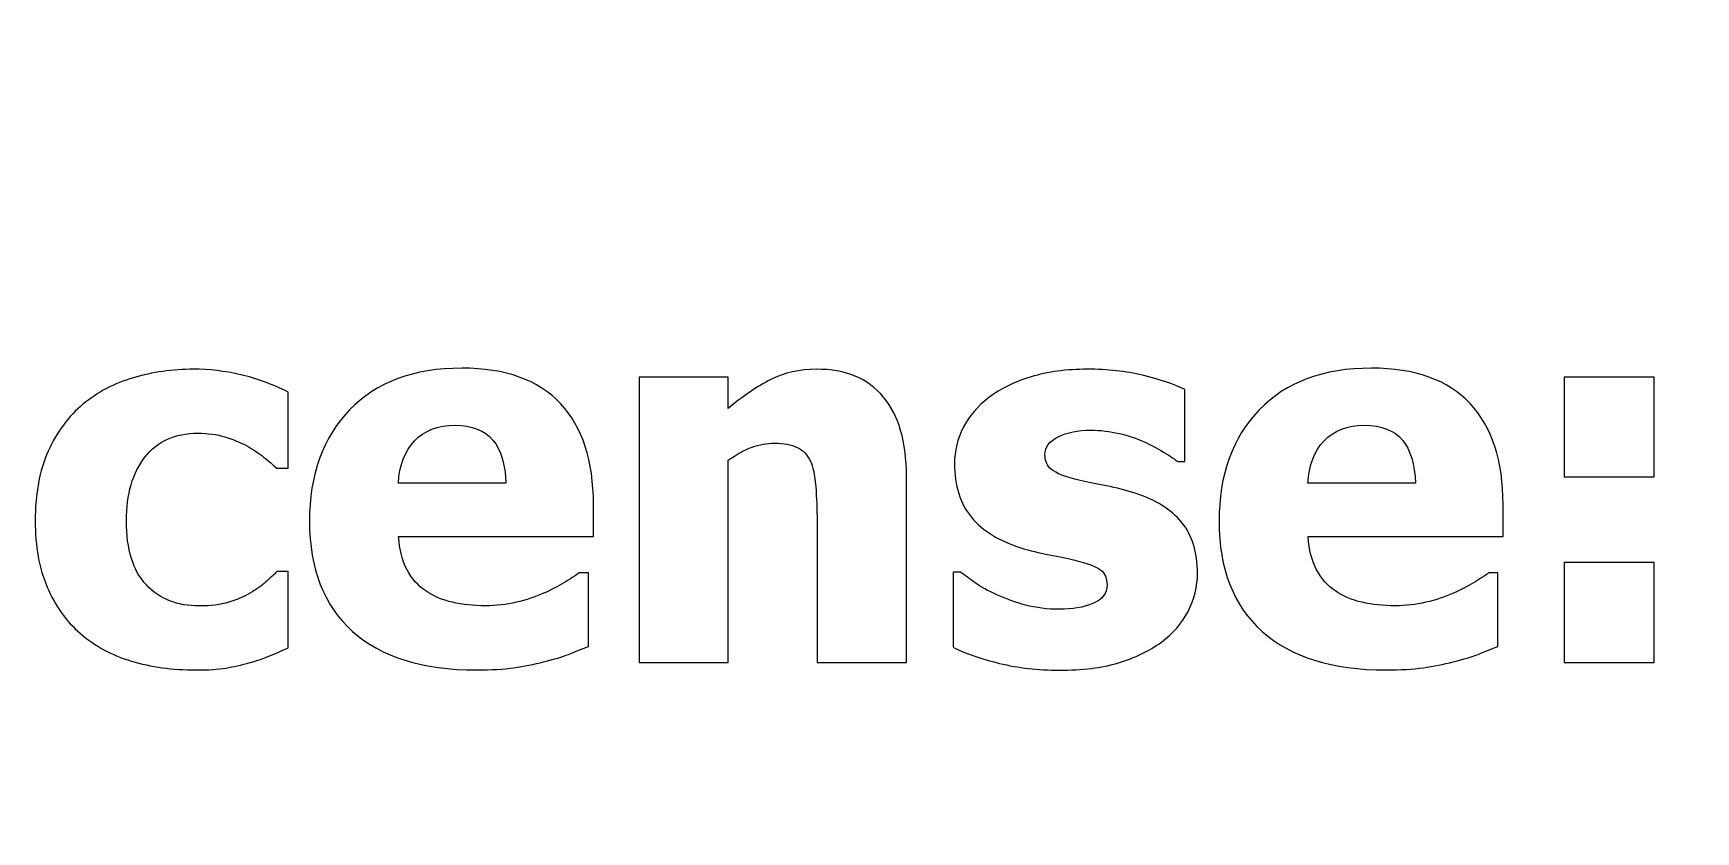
# Model space of a CAD drawing. Header units: centimetres. Extents: x -14.3 to 14.3, y -10 to 9.9.
# Drawn here: x 8.165 to 9.067, y -9.458 to -9.025 of the extents above; entities that cross this region are included whole.
import ezdxf

# ---------------------------------------------------------------- set-up
doc = ezdxf.new("R2010")
doc.units = ezdxf.units.CM
doc.header["$MEASUREMENT"] = 0
doc.layers.add('Layer 1', color=7, linetype='Continuous')

msp = doc.modelspace()

# ---------------------------------------------------------------- linework, layer by layer
at = {"layer": 'Layer 1', "color": 250, "lineweight": 70}
for points in [[(-14.3, -9), (-14.3, -9), (-14.3, 8.9), (-14.3, 8.9), (-14.3, 8.9), (-14.3, 9.45219), (-13.85219, 9.9), (-13.3, 9.9), (-13.3, 9.9), (-13.3, 9.9), (13.3, 9.9), (13.3, 9.9), (13.3, 9.9), (13.85219, 9.9), (14.3, 9.45219), (14.3, 8.9), (14.3, 8.9), (14.3, 8.9), (14.3, -9), (14.3, -9), (14.3, -9), (14.3, -9.55219), (13.85219, -10), (13.3, -10), (13.3, -10), (13.3, -10), (-13.3, -10), (-13.3, -10), (-13.3, -10), (-13.85219, -10), (-14.3, -9.55219), (-14.3, -9)], [(2.3, -10), (2.3, -10), (2.3, -7), (2.3, -7), (2.3, -7), (2.3, -6.44781), (2.74781, -6), (3.3, -6), (3.3, -6), (3.3, -6), (14.3, -6), (14.3, -6), (14.3, -6), (14.3, -6), (14.3, -7), (14.3, -7), (14.3, -7), (14.3, -7), (14.3, -9), (14.3, -9), (14.3, -9), (14.3, -9.55219), (13.85219, -10), (13.3, -10), (13.3, -10), (13.3, -10), (3.3, -10), (3.3, -10), (3.3, -10), (3.3, -10), (2.3, -10), (2.3, -10)]]:
    msp.add_open_spline(points, degree=3, knots=[0, 0, 0, 0, 0.125, 0.125, 0.125, 0.125, 0.25, 0.25, 0.25, 0.25, 0.375, 0.375, 0.375, 0.375, 0.5, 0.5, 0.5, 0.5, 0.625, 0.625, 0.625, 0.625, 0.75, 0.75, 0.75, 0.75, 0.875, 0.875, 0.875, 0.875, 1, 1, 1, 1], dxfattribs=at)
at = {"layer": 'Layer 1', "color": 250}
for points, knots in [([(8.25291, -9.37048), (8.24012, -9.37048), (8.22841, -9.36888), (8.21782, -9.36563), (8.21782, -9.36563), (8.20719, -9.36244), (8.19802, -9.3575), (8.19017, -9.35077), (8.19017, -9.35077), (8.18245, -9.34404), (8.17643, -9.33563), (8.17215, -9.32547), (8.17215, -9.32547), (8.16782, -9.31535), (8.16566, -9.30336), (8.16566, -9.28958), (8.16566, -9.28958), (8.16566, -9.27481), (8.16801, -9.2622), (8.17267, -9.25181), (8.17267, -9.25181), (8.17737, -9.24146), (8.18372, -9.2329), (8.19172, -9.22617), (8.19172, -9.22617), (8.19943, -9.21977), (8.20851, -9.21502), (8.21891, -9.21192), (8.21891, -9.21192), (8.22935, -9.20886), (8.24021, -9.20731), (8.2515, -9.20731), (8.2515, -9.20731), (8.26006, -9.20731), (8.26858, -9.2083), (8.27714, -9.21027), (8.27714, -9.21027), (8.2857, -9.21225), (8.29426, -9.2154), (8.30291, -9.21973), (8.30291, -9.21973), (8.30291, -9.21973), (8.30291, -9.26107), (8.30291, -9.26107), (8.30291, -9.26107), (8.30291, -9.26107), (8.2967, -9.26107), (8.2967, -9.26107), (8.2967, -9.26107), (8.29478, -9.25924), (8.29242, -9.25721), (8.2896, -9.255), (8.2896, -9.255), (8.28683, -9.25279), (8.28377, -9.25077), (8.28048, -9.24894), (8.28048, -9.24894), (8.27695, -9.24701), (8.273, -9.24536), (8.26862, -9.24404), (8.26862, -9.24404), (8.2642, -9.24268), (8.25926, -9.24202), (8.25385, -9.24202), (8.25385, -9.24202), (8.24153, -9.24202), (8.23203, -9.2463), (8.22526, -9.25491), (8.22526, -9.25491), (8.21853, -9.26352), (8.21514, -9.27504), (8.21514, -9.28958), (8.21514, -9.28958), (8.21514, -9.3051), (8.21876, -9.31672), (8.22596, -9.32434), (8.22596, -9.32434), (8.23316, -9.33196), (8.24275, -9.33577), (8.2547, -9.33577), (8.2547, -9.33577), (8.26077, -9.33577), (8.26608, -9.33506), (8.27069, -9.3337), (8.27069, -9.3337), (8.27526, -9.33233), (8.27921, -9.33064), (8.2825, -9.32871), (8.2825, -9.32871), (8.28574, -9.32678), (8.28847, -9.32481), (8.29078, -9.32274), (8.29078, -9.32274), (8.29308, -9.32067), (8.29506, -9.31879), (8.2967, -9.31714), (8.2967, -9.31714), (8.2967, -9.31714), (8.30291, -9.31714), (8.30291, -9.31714), (8.30291, -9.31714), (8.30291, -9.31714), (8.30291, -9.35848), (8.30291, -9.35848), (8.30291, -9.35848), (8.30014, -9.35966), (8.29699, -9.36107), (8.29332, -9.36262), (8.29332, -9.36262), (8.2897, -9.36418), (8.28603, -9.36549), (8.28226, -9.36648), (8.28226, -9.36648), (8.27756, -9.36775), (8.27319, -9.36874), (8.26909, -9.36944), (8.26909, -9.36944), (8.265, -9.37015), (8.25959, -9.37048), (8.25291, -9.37048)], [0, 0, 0, 0, 0.033333, 0.033333, 0.033333, 0.033333, 0.066667, 0.066667, 0.066667, 0.066667, 0.1, 0.1, 0.1, 0.1, 0.133333, 0.133333, 0.133333, 0.133333, 0.166667, 0.166667, 0.166667, 0.166667, 0.2, 0.2, 0.2, 0.2, 0.233333, 0.233333, 0.233333, 0.233333, 0.266667, 0.266667, 0.266667, 0.266667, 0.3, 0.3, 0.3, 0.3, 0.333333, 0.333333, 0.333333, 0.333333, 0.366667, 0.366667, 0.366667, 0.366667, 0.4, 0.4, 0.4, 0.4, 0.433333, 0.433333, 0.433333, 0.433333, 0.466667, 0.466667, 0.466667, 0.466667, 0.5, 0.5, 0.5, 0.5, 0.533333, 0.533333, 0.533333, 0.533333, 0.566667, 0.566667, 0.566667, 0.566667, 0.6, 0.6, 0.6, 0.6, 0.633333, 0.633333, 0.633333, 0.633333, 0.666667, 0.666667, 0.666667, 0.666667, 0.7, 0.7, 0.7, 0.7, 0.733333, 0.733333, 0.733333, 0.733333, 0.766667, 0.766667, 0.766667, 0.766667, 0.8, 0.8, 0.8, 0.8, 0.833333, 0.833333, 0.833333, 0.833333, 0.866667, 0.866667, 0.866667, 0.866667, 0.9, 0.9, 0.9, 0.9, 0.933333, 0.933333, 0.933333, 0.933333, 0.966667, 0.966667, 0.966667, 0.966667, 1, 1, 1, 1]), ([(8.40503, -9.37048), (8.37582, -9.37048), (8.35343, -9.36352), (8.33786, -9.34955), (8.33786, -9.34955), (8.32229, -9.33558), (8.31448, -9.31568), (8.31448, -9.28986), (8.31448, -9.28986), (8.31448, -9.2646), (8.32172, -9.24442), (8.33626, -9.22937), (8.33626, -9.22937), (8.35079, -9.21427), (8.37106, -9.20674), (8.39717, -9.20674), (8.39717, -9.20674), (8.42088, -9.20674), (8.4387, -9.21314), (8.45065, -9.22589), (8.45065, -9.22589), (8.4626, -9.23868), (8.46857, -9.25698), (8.46857, -9.28078), (8.46857, -9.28078), (8.46857, -9.28078), (8.46857, -9.29814), (8.46857, -9.29814), (8.46857, -9.29814), (8.46857, -9.29814), (8.36283, -9.29814), (8.36283, -9.29814), (8.36283, -9.29814), (8.3633, -9.30529), (8.36481, -9.31131), (8.3674, -9.3161), (8.3674, -9.3161), (8.36994, -9.32095), (8.37337, -9.32476), (8.3776, -9.32763), (8.3776, -9.32763), (8.38169, -9.3305), (8.38654, -9.33252), (8.39204, -9.33374), (8.39204, -9.33374), (8.39755, -9.33501), (8.40357, -9.33563), (8.41011, -9.33563), (8.41011, -9.33563), (8.4157, -9.33563), (8.42125, -9.33501), (8.42666, -9.33374), (8.42666, -9.33374), (8.43207, -9.33252), (8.43706, -9.33087), (8.44153, -9.32885), (8.44153, -9.32885), (8.44548, -9.32711), (8.44915, -9.32523), (8.45249, -9.32321), (8.45249, -9.32321), (8.45587, -9.32118), (8.4586, -9.3194), (8.46072, -9.31785), (8.46072, -9.31785), (8.46072, -9.31785), (8.4658, -9.31785), (8.4658, -9.31785), (8.4658, -9.31785), (8.4658, -9.31785), (8.4658, -9.35769), (8.4658, -9.35769), (8.4658, -9.35769), (8.46185, -9.35924), (8.45822, -9.3607), (8.45498, -9.36201), (8.45498, -9.36201), (8.45173, -9.36333), (8.44722, -9.36469), (8.44153, -9.36606), (8.44153, -9.36606), (8.4363, -9.36747), (8.4309, -9.36855), (8.42534, -9.3693), (8.42534, -9.3693), (8.41979, -9.3701), (8.41302, -9.37048), (8.40503, -9.37048)], [0, 0, 0, 0, 0.045455, 0.045455, 0.045455, 0.045455, 0.090909, 0.090909, 0.090909, 0.090909, 0.136364, 0.136364, 0.136364, 0.136364, 0.181818, 0.181818, 0.181818, 0.181818, 0.227273, 0.227273, 0.227273, 0.227273, 0.272727, 0.272727, 0.272727, 0.272727, 0.318182, 0.318182, 0.318182, 0.318182, 0.363636, 0.363636, 0.363636, 0.363636, 0.409091, 0.409091, 0.409091, 0.409091, 0.454545, 0.454545, 0.454545, 0.454545, 0.5, 0.5, 0.5, 0.5, 0.545455, 0.545455, 0.545455, 0.545455, 0.590909, 0.590909, 0.590909, 0.590909, 0.636364, 0.636364, 0.636364, 0.636364, 0.681818, 0.681818, 0.681818, 0.681818, 0.727273, 0.727273, 0.727273, 0.727273, 0.772727, 0.772727, 0.772727, 0.772727, 0.818182, 0.818182, 0.818182, 0.818182, 0.863636, 0.863636, 0.863636, 0.863636, 0.909091, 0.909091, 0.909091, 0.909091, 0.954545, 0.954545, 0.954545, 0.954545, 1, 1, 1, 1]), ([(8.63837, -9.36634), (8.63837, -9.36634), (8.58988, -9.36634), (8.58988, -9.36634), (8.58988, -9.36634), (8.58988, -9.36634), (8.58988, -9.28958), (8.58988, -9.28958), (8.58988, -9.28958), (8.58988, -9.28337), (8.58964, -9.27711), (8.58913, -9.2709), (8.58913, -9.2709), (8.58861, -9.26474), (8.58767, -9.26013), (8.5863, -9.25721), (8.5863, -9.25721), (8.58466, -9.25373), (8.58226, -9.25124), (8.57911, -9.24969), (8.57911, -9.24969), (8.576, -9.24818), (8.57182, -9.24743), (8.56659, -9.24743), (8.56659, -9.24743), (8.56264, -9.24743), (8.55865, -9.24818), (8.5546, -9.24964), (8.5546, -9.24964), (8.55055, -9.2511), (8.54623, -9.25345), (8.54162, -9.25665), (8.54162, -9.25665), (8.54162, -9.25665), (8.54162, -9.36634), (8.54162, -9.36634), (8.54162, -9.36634), (8.54162, -9.36634), (8.49341, -9.36634), (8.49341, -9.36634), (8.49341, -9.36634), (8.49341, -9.36634), (8.49341, -9.21159), (8.49341, -9.21159), (8.49341, -9.21159), (8.49341, -9.21159), (8.54162, -9.21159), (8.54162, -9.21159), (8.54162, -9.21159), (8.54162, -9.21159), (8.54162, -9.22866), (8.54162, -9.22866), (8.54162, -9.22866), (8.54952, -9.22198), (8.55723, -9.21672), (8.56471, -9.21295), (8.56471, -9.21295), (8.57219, -9.20919), (8.58047, -9.20731), (8.5896, -9.20731), (8.5896, -9.20731), (8.6054, -9.20731), (8.61749, -9.21229), (8.62581, -9.22227), (8.62581, -9.22227), (8.63419, -9.23224), (8.63837, -9.24668), (8.63837, -9.26559), (8.63837, -9.26559), (8.63837, -9.26559), (8.63837, -9.36634), (8.63837, -9.36634)], [0, 0, 0, 0, 0.055556, 0.055556, 0.055556, 0.055556, 0.111111, 0.111111, 0.111111, 0.111111, 0.166667, 0.166667, 0.166667, 0.166667, 0.222222, 0.222222, 0.222222, 0.222222, 0.277778, 0.277778, 0.277778, 0.277778, 0.333333, 0.333333, 0.333333, 0.333333, 0.388889, 0.388889, 0.388889, 0.388889, 0.444444, 0.444444, 0.444444, 0.444444, 0.5, 0.5, 0.5, 0.5, 0.555556, 0.555556, 0.555556, 0.555556, 0.611111, 0.611111, 0.611111, 0.611111, 0.666667, 0.666667, 0.666667, 0.666667, 0.722222, 0.722222, 0.722222, 0.722222, 0.777778, 0.777778, 0.777778, 0.777778, 0.833333, 0.833333, 0.833333, 0.833333, 0.888889, 0.888889, 0.888889, 0.888889, 0.944444, 0.944444, 0.944444, 0.944444, 1, 1, 1, 1]), ([(8.72121, -9.37062), (8.70978, -9.37062), (8.699, -9.3694), (8.68889, -9.3669), (8.68889, -9.3669), (8.67873, -9.36441), (8.67036, -9.36154), (8.66373, -9.3582), (8.66373, -9.3582), (8.66373, -9.3582), (8.66373, -9.31742), (8.66373, -9.31742), (8.66373, -9.31742), (8.66373, -9.31742), (8.66773, -9.31742), (8.66773, -9.31742), (8.66773, -9.31742), (8.67003, -9.31916), (8.67262, -9.32109), (8.67558, -9.32321), (8.67558, -9.32321), (8.6785, -9.32532), (8.68259, -9.32753), (8.68786, -9.32984), (8.68786, -9.32984), (8.69233, -9.33196), (8.69741, -9.33374), (8.70305, -9.3353), (8.70305, -9.3353), (8.70869, -9.3368), (8.71486, -9.33755), (8.72144, -9.33755), (8.72144, -9.33755), (8.72826, -9.33755), (8.73424, -9.33652), (8.73946, -9.3344), (8.73946, -9.3344), (8.74463, -9.33229), (8.74722, -9.3289), (8.74722, -9.32434), (8.74722, -9.32434), (8.74722, -9.32071), (8.74604, -9.31803), (8.74364, -9.3162), (8.74364, -9.3162), (8.74124, -9.31436), (8.73663, -9.31258), (8.72972, -9.31093), (8.72972, -9.31093), (8.72605, -9.31004), (8.72139, -9.30905), (8.7158, -9.30797), (8.7158, -9.30797), (8.7102, -9.30693), (8.70526, -9.30571), (8.70093, -9.30435), (8.70093, -9.30435), (8.6888, -9.30058), (8.67972, -9.29499), (8.67361, -9.2876), (8.67361, -9.2876), (8.66749, -9.28017), (8.66443, -9.27048), (8.66443, -9.25844), (8.66443, -9.25844), (8.66443, -9.25157), (8.66603, -9.24503), (8.66918, -9.23892), (8.66918, -9.23892), (8.67234, -9.23285), (8.67699, -9.22739), (8.68315, -9.2226), (8.68315, -9.2226), (8.68932, -9.21794), (8.69694, -9.21418), (8.70597, -9.21145), (8.70597, -9.21145), (8.715, -9.20867), (8.7252, -9.20731), (8.73659, -9.20731), (8.73659, -9.20731), (8.74745, -9.20731), (8.75742, -9.20839), (8.7665, -9.21055), (8.7665, -9.21055), (8.77558, -9.21272), (8.78325, -9.21531), (8.7895, -9.21832), (8.7895, -9.21832), (8.7895, -9.21832), (8.7895, -9.25745), (8.7895, -9.25745), (8.7895, -9.25745), (8.7895, -9.25745), (8.78565, -9.25745), (8.78565, -9.25745), (8.78565, -9.25745), (8.784, -9.25618), (8.78137, -9.25444), (8.77779, -9.25228), (8.77779, -9.25228), (8.77422, -9.25011), (8.77074, -9.24828), (8.76735, -9.24673), (8.76735, -9.24673), (8.7633, -9.24489), (8.75879, -9.24334), (8.75376, -9.24216), (8.75376, -9.24216), (8.74877, -9.24099), (8.74364, -9.24038), (8.73842, -9.24038), (8.73842, -9.24038), (8.73146, -9.24038), (8.72553, -9.24155), (8.72074, -9.24395), (8.72074, -9.24395), (8.71589, -9.24635), (8.71349, -9.2495), (8.71349, -9.2535), (8.71349, -9.2535), (8.71349, -9.25698), (8.71467, -9.25971), (8.71707, -9.26173), (8.71707, -9.26173), (8.71947, -9.26375), (8.72464, -9.26573), (8.73264, -9.26766), (8.73264, -9.26766), (8.73678, -9.26869), (8.74153, -9.26968), (8.74689, -9.27062), (8.74689, -9.27062), (8.75225, -9.27161), (8.75742, -9.27293), (8.76241, -9.27457), (8.76241, -9.27457), (8.77351, -9.27815), (8.78193, -9.28341), (8.78767, -9.29033), (8.78767, -9.29033), (8.79341, -9.29729), (8.79628, -9.30651), (8.79628, -9.31799), (8.79628, -9.31799), (8.79628, -9.32523), (8.79458, -9.33214), (8.7912, -9.33873), (8.7912, -9.33873), (8.78776, -9.34527), (8.78297, -9.35082), (8.77671, -9.35533), (8.77671, -9.35533), (8.77008, -9.36018), (8.76232, -9.36394), (8.75338, -9.36662), (8.75338, -9.36662), (8.7444, -9.3693), (8.73367, -9.37062), (8.72121, -9.37062)], [0, 0, 0, 0, 0.025, 0.025, 0.025, 0.025, 0.05, 0.05, 0.05, 0.05, 0.075, 0.075, 0.075, 0.075, 0.1, 0.1, 0.1, 0.1, 0.125, 0.125, 0.125, 0.125, 0.15, 0.15, 0.15, 0.15, 0.175, 0.175, 0.175, 0.175, 0.2, 0.2, 0.2, 0.2, 0.225, 0.225, 0.225, 0.225, 0.25, 0.25, 0.25, 0.25, 0.275, 0.275, 0.275, 0.275, 0.3, 0.3, 0.3, 0.3, 0.325, 0.325, 0.325, 0.325, 0.35, 0.35, 0.35, 0.35, 0.375, 0.375, 0.375, 0.375, 0.4, 0.4, 0.4, 0.4, 0.425, 0.425, 0.425, 0.425, 0.45, 0.45, 0.45, 0.45, 0.475, 0.475, 0.475, 0.475, 0.5, 0.5, 0.5, 0.5, 0.525, 0.525, 0.525, 0.525, 0.55, 0.55, 0.55, 0.55, 0.575, 0.575, 0.575, 0.575, 0.6, 0.6, 0.6, 0.6, 0.625, 0.625, 0.625, 0.625, 0.65, 0.65, 0.65, 0.65, 0.675, 0.675, 0.675, 0.675, 0.7, 0.7, 0.7, 0.7, 0.725, 0.725, 0.725, 0.725, 0.75, 0.75, 0.75, 0.75, 0.775, 0.775, 0.775, 0.775, 0.8, 0.8, 0.8, 0.8, 0.825, 0.825, 0.825, 0.825, 0.85, 0.85, 0.85, 0.85, 0.875, 0.875, 0.875, 0.875, 0.9, 0.9, 0.9, 0.9, 0.925, 0.925, 0.925, 0.925, 0.95, 0.95, 0.95, 0.95, 0.975, 0.975, 0.975, 0.975, 1, 1, 1, 1]), ([(8.89854, -9.37048), (8.86933, -9.37048), (8.84694, -9.36352), (8.83137, -9.34955), (8.83137, -9.34955), (8.8158, -9.33558), (8.80799, -9.31568), (8.80799, -9.28986), (8.80799, -9.28986), (8.80799, -9.2646), (8.81523, -9.24442), (8.82977, -9.22937), (8.82977, -9.22937), (8.8443, -9.21427), (8.86457, -9.20674), (8.89068, -9.20674), (8.89068, -9.20674), (8.91439, -9.20674), (8.93221, -9.21314), (8.94416, -9.22589), (8.94416, -9.22589), (8.95611, -9.23868), (8.96208, -9.25698), (8.96208, -9.28078), (8.96208, -9.28078), (8.96208, -9.28078), (8.96208, -9.29814), (8.96208, -9.29814), (8.96208, -9.29814), (8.96208, -9.29814), (8.85634, -9.29814), (8.85634, -9.29814), (8.85634, -9.29814), (8.85681, -9.30529), (8.85832, -9.31131), (8.86091, -9.3161), (8.86091, -9.3161), (8.86345, -9.32095), (8.86688, -9.32476), (8.87111, -9.32763), (8.87111, -9.32763), (8.8752, -9.3305), (8.88005, -9.33252), (8.88555, -9.33374), (8.88555, -9.33374), (8.89106, -9.33501), (8.89708, -9.33563), (8.90362, -9.33563), (8.90362, -9.33563), (8.90921, -9.33563), (8.91476, -9.33501), (8.92017, -9.33374), (8.92017, -9.33374), (8.92558, -9.33252), (8.93057, -9.33087), (8.93504, -9.32885), (8.93504, -9.32885), (8.93899, -9.32711), (8.94266, -9.32523), (8.946, -9.32321), (8.946, -9.32321), (8.94938, -9.32118), (8.95211, -9.3194), (8.95423, -9.31785), (8.95423, -9.31785), (8.95423, -9.31785), (8.95931, -9.31785), (8.95931, -9.31785), (8.95931, -9.31785), (8.95931, -9.31785), (8.95931, -9.35769), (8.95931, -9.35769), (8.95931, -9.35769), (8.95536, -9.35924), (8.95173, -9.3607), (8.94849, -9.36201), (8.94849, -9.36201), (8.94524, -9.36333), (8.94073, -9.36469), (8.93504, -9.36606), (8.93504, -9.36606), (8.92981, -9.36747), (8.92441, -9.36855), (8.91885, -9.3693), (8.91885, -9.3693), (8.9133, -9.3701), (8.90653, -9.37048), (8.89854, -9.37048)], [0, 0, 0, 0, 0.045455, 0.045455, 0.045455, 0.045455, 0.090909, 0.090909, 0.090909, 0.090909, 0.136364, 0.136364, 0.136364, 0.136364, 0.181818, 0.181818, 0.181818, 0.181818, 0.227273, 0.227273, 0.227273, 0.227273, 0.272727, 0.272727, 0.272727, 0.272727, 0.318182, 0.318182, 0.318182, 0.318182, 0.363636, 0.363636, 0.363636, 0.363636, 0.409091, 0.409091, 0.409091, 0.409091, 0.454545, 0.454545, 0.454545, 0.454545, 0.5, 0.5, 0.5, 0.5, 0.545455, 0.545455, 0.545455, 0.545455, 0.590909, 0.590909, 0.590909, 0.590909, 0.636364, 0.636364, 0.636364, 0.636364, 0.681818, 0.681818, 0.681818, 0.681818, 0.727273, 0.727273, 0.727273, 0.727273, 0.772727, 0.772727, 0.772727, 0.772727, 0.818182, 0.818182, 0.818182, 0.818182, 0.863636, 0.863636, 0.863636, 0.863636, 0.909091, 0.909091, 0.909091, 0.909091, 0.954545, 0.954545, 0.954545, 0.954545, 1, 1, 1, 1]), ([(9.04406, -9.26573), (9.04406, -9.26573), (8.99529, -9.26573), (8.99529, -9.26573), (8.99529, -9.26573), (8.99529, -9.26573), (8.99529, -9.21159), (8.99529, -9.21159), (8.99529, -9.21159), (8.99529, -9.21159), (9.04406, -9.21159), (9.04406, -9.21159), (9.04406, -9.21159), (9.04406, -9.21159), (9.04406, -9.26573), (9.04406, -9.26573)], [0, 0, 0, 0, 0.25, 0.25, 0.25, 0.25, 0.5, 0.5, 0.5, 0.5, 0.75, 0.75, 0.75, 0.75, 1, 1, 1, 1]), ([(8.42102, -9.26907), (8.42074, -9.25886), (8.41838, -9.2511), (8.41392, -9.24574), (8.41392, -9.24574), (8.40945, -9.24042), (8.40263, -9.23774), (8.39345, -9.23774), (8.39345, -9.23774), (8.38405, -9.23774), (8.37676, -9.24056), (8.37144, -9.24616), (8.37144, -9.24616), (8.36617, -9.25176), (8.36326, -9.25943), (8.36269, -9.26907), (8.36269, -9.26907), (8.36269, -9.26907), (8.42102, -9.26907), (8.42102, -9.26907)], [0, 0, 0, 0, 0.2, 0.2, 0.2, 0.2, 0.4, 0.4, 0.4, 0.4, 0.6, 0.6, 0.6, 0.6, 0.8, 0.8, 0.8, 0.8, 1, 1, 1, 1]), ([(8.91453, -9.26907), (8.91425, -9.25886), (8.91189, -9.2511), (8.90743, -9.24574), (8.90743, -9.24574), (8.90296, -9.24042), (8.89614, -9.23774), (8.88696, -9.23774), (8.88696, -9.23774), (8.87756, -9.23774), (8.87027, -9.24056), (8.86495, -9.24616), (8.86495, -9.24616), (8.85968, -9.25176), (8.85677, -9.25943), (8.8562, -9.26907), (8.8562, -9.26907), (8.8562, -9.26907), (8.91453, -9.26907), (8.91453, -9.26907)], [0, 0, 0, 0, 0.2, 0.2, 0.2, 0.2, 0.4, 0.4, 0.4, 0.4, 0.6, 0.6, 0.6, 0.6, 0.8, 0.8, 0.8, 0.8, 1, 1, 1, 1]), ([(9.04406, -9.36634), (9.04406, -9.36634), (8.99529, -9.36634), (8.99529, -9.36634), (8.99529, -9.36634), (8.99529, -9.36634), (8.99529, -9.3122), (8.99529, -9.3122), (8.99529, -9.3122), (8.99529, -9.3122), (9.04406, -9.3122), (9.04406, -9.3122), (9.04406, -9.3122), (9.04406, -9.3122), (9.04406, -9.36634), (9.04406, -9.36634)], [0, 0, 0, 0, 0.25, 0.25, 0.25, 0.25, 0.5, 0.5, 0.5, 0.5, 0.75, 0.75, 0.75, 0.75, 1, 1, 1, 1])]:
    msp.add_open_spline(points, degree=3, knots=knots, dxfattribs=at)

doc.saveas('drawing.dxf')
